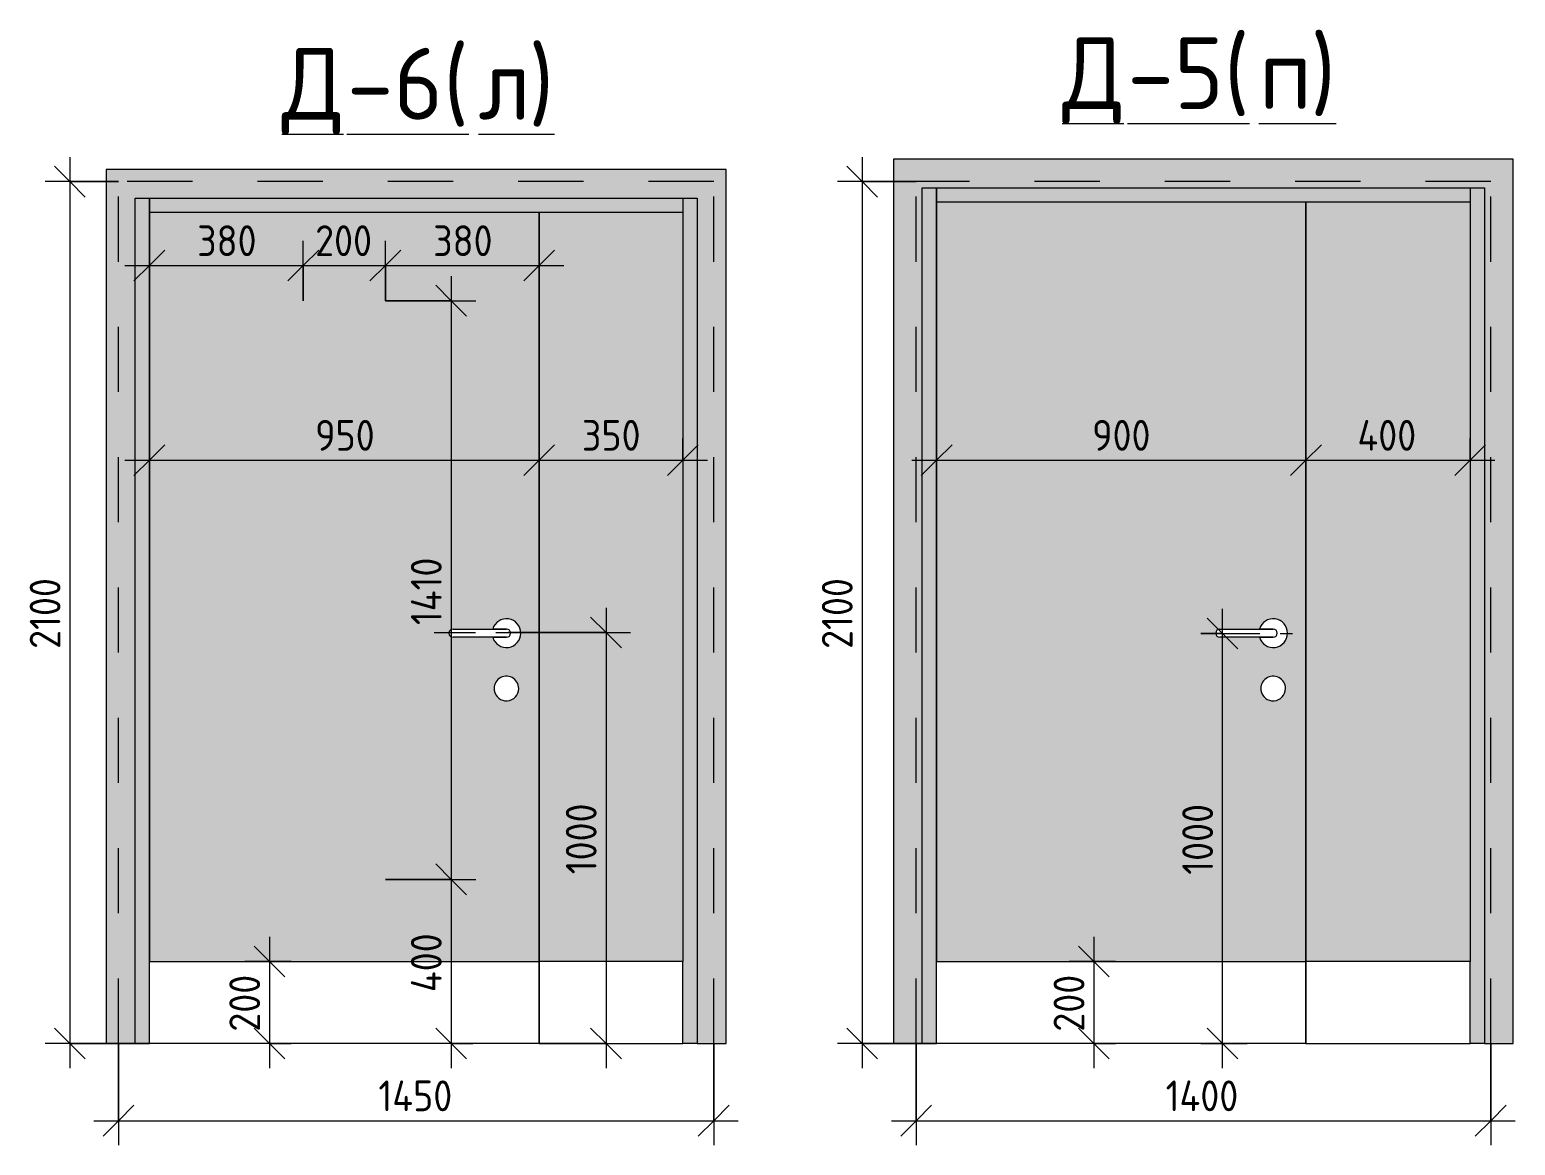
# Model space of a CAD drawing. Header units: millimetres. Extents: x 10994 to 23019, y 8176 to 23645.
# Drawn here: x 19399 to 23019, y 20927 to 23645 of the extents above; entities that cross this region are included whole.
import ezdxf

# ---------------------------------------------------------------- set-up
doc = ezdxf.new("R2010")
doc.units = ezdxf.units.MM
doc.linetypes.add('ADSK_Штрих_ш2 п1', pattern=[150, 100, -50])
doc.linetypes.add('Штрих', pattern=[317.5, 158.75, -158.75])
for name, color, linetype, lineweight in [('A-ANNO-DIMS', 7, 'Continuous', 9), ('A-ANNO-DIMS-50', 7, 'Continuous', 9), ('A-DETL-1', 7, 'ADSK_Штрих_ш2 п1', 9), ('A-DOOR', 7, 'Continuous', 9), ('A-DOOR-1', 7, 'Штрих', 9), ('A-DOOR-FRAM', 7, 'Continuous', 9)]:
    doc.layers.add(name, color=color, linetype=linetype, lineweight=lineweight)
doc.layers.add('G-ANNO-TEXT-1', color=7, linetype='Continuous', lineweight=9, true_color=0x3c3c3c)
doc.styles.add('GOST Common', font='GOST_Common.ttf', dxfattribs={"height": 175})
doc.styles.add('ISOCPEUR', font='isocpeur.ttf', dxfattribs={"width": 0.9, "height": 75})
doc.dimstyles.new('ISO-1_5', dxfattribs={"dimscale": 304.8, "dimtxt": 74.698588, "dimasz": 0.246063, "dimexe": 0.19685, "dimexo": 0, "dimgap": 0, "dimtad": 1, "dimdec": 0, "dimrnd": 10, "dimzin": 0, "dimdsep": 46, "dimtxsty": 'ISOCPEUR', "dimblk1": 'OBLIQUE', "dimblk2": 'OBLIQUE', "dimsah": 1, "dimcen": 0.09, "dimdle": 0.19685, "dimazin": 0, "dimtfac": 1, "dimtdec": 4, "dimtix": 1, "dimtmove": 0, "dimatfit": 3, "dimfxl": 1, "dimtvp": 1, "dimtolj": 1, "dimtzin": 0, "dimarcsym": 2})

# ---------------------------------------------------------------- blocks, each defined once
blk = doc.blocks.new('Family - ___-32314353-_Двери_ 3 этаж 23-33')
at = {"layer": 'A-DOOR'}
h = blk.add_hatch(color=256, dxfattribs=at)
h.paths.add_polyline_path([(8651.1, 21375.1), (9589.3, 21375.1), (9589.3, 23200.1), (8639.3, 23200.1), (8639.3, 21375.1)])
h.paths.add_polyline_path([(9511.5, 22010.2), (9504, 22010.6), (9496.9, 22012.8), (9489.9, 22017.3), (9485.3, 22022.1), (9481.3, 22029.8), (9479.6, 22035.8), (9479.6, 22043.9), (9481.5, 22051.1), (9485.3, 22057.9), (9489.9, 22063), (9496.3, 22067.1), (9503.4, 22069.5), (9511, 22070), (9518.4, 22068.7), (9525.3, 22065.5), (9531.1, 22060.7), (9535.6, 22054.6), (9538.4, 22047.6), (9539.3, 22040.1), (9538.4, 22032.6), (9535.7, 22025.7), (9531.3, 22019.6), (9525.5, 22014.8), (9518.8, 22011.6), (9513.5, 22010.6)])
h.paths.add_polyline_path([(9509.9, 22140.1), (9500.9, 22141.1), (9492.4, 22144.4), (9485.1, 22149.8), (9479.5, 22156.8), (9475.8, 22165.1), (9376.7, 22165.4), (9374.3, 22166.4), (9372.3, 22168), (9370.7, 22170.1), (9369.7, 22172.5), (9369.3, 22175.1), (9369.7, 22177.7), (9370.7, 22180.1), (9372.3, 22182.1), (9374.3, 22183.7), (9376.7, 22184.7), (9379.3, 22185.1), (9475.8, 22185.1), (9479.5, 22193.3), (9485.1, 22200.4), (9492.4, 22205.7), (9500.9, 22209), (9511.9, 22209.8), (9518.8, 22208.8), (9527.1, 22205.2), (9534.3, 22199.6), (9539.7, 22192.4), (9543.2, 22184), (9544.3, 22175.1), (9542.7, 22165.1), (9539.7, 22157.7), (9533.3, 22149.8), (9525.9, 22144.4), (9516.9, 22141.1), (9511.9, 22140.4)])
blk.add_hatch(color=256, dxfattribs=at).paths.add_polyline_path([(9758.3, 21375.1), (9939.3, 21375.1), (9939.3, 23200.1), (9589.3, 23200.1), (9589.3, 21375.1)])
at = {"layer": 'A-DOOR-FRAM'}
for points in [[(8604.3, 21175.1), (8604.3, 23235.1), (9974.3, 23235.1), (9974.3, 21175.1), (10044.3, 21175.1), (10044.3, 23305.1), (8534.3, 23305.1), (8534.3, 21175.1), (8564.3, 21175.1)], [(8639.3, 21175.1), (8639.3, 23235.1), (8604.3, 23235.1), (8604.3, 21175.1)], [(9939.3, 23200.1), (9939.3, 23235.1), (8639.3, 23235.1), (8639.3, 23200.1), (9758.3, 23200.1)], [(9939.3, 21175.1), (9974.3, 21175.1), (9974.3, 23235.1), (9939.3, 23235.1), (9939.3, 21375.1)]]:
    blk.add_hatch(color=256, dxfattribs=at).paths.add_polyline_path(points)
at = {"layer": 'A-DOOR'}
for p, q in [((9589.3, 23200.1), (8639.3, 23200.1)), ((8639.3, 21375.1), (8639.3, 23200.1)), ((9589.3, 23200.1), (9589.3, 21375.1)), ((9939.3, 23200.1), (9589.3, 23200.1)), ((9589.3, 21375.1), (9589.3, 23200.1)), ((9939.3, 23200.1), (9939.3, 21375.1)), ((9379.3, 22185.1), (9509.3, 22185.1)), ((9509.3, 22165.1), (9379.3, 22165.1)), ((9509.3, 22185.1), (9475.8, 22185.1)), ((9475.8, 22165.1), (9509.3, 22165.1)), ((8639.3, 21375.1), (9589.3, 21375.1)), ((8639.3, 21175.1), (8639.3, 21375.1)), ((9589.3, 21175.1), (9589.3, 21375.1)), ((9939.3, 21375.1), (9589.3, 21375.1)), ((9589.3, 21375.1), (9589.3, 21175.1)), ((9939.3, 21175.1), (9939.3, 21375.1)), ((9589.3, 21175.1), (8639.3, 21175.1)), ((9589.3, 21175.1), (9939.3, 21175.1))]:
    blk.add_line(p, q, dxfattribs=at)
for centre, radius, start, end in [((9509.3, 22175.1), 35, 0, 163.3985), ((9379.3, 22175.1), 10, 90, 270), ((9509.3, 22175.1), 35, 196.6015, 0), ((9509.3, 22175.1), 10, 270, 90), ((9509.3, 22175.1), 10, 270, 90), ((9509.3, 22040.1), 30, 0, 188.1699), ((9509.3, 22040.1), 30, 188.1699, 0)]:
    blk.add_arc(centre, radius, start, end, dxfattribs=at)
at = {"layer": 'A-DOOR-1'}
for p, q in [((10014.3, 23275.1), (8564.3, 23275.1)), ((8564.3, 21175.1), (8564.3, 23275.1)), ((10014.3, 23275.1), (8564.3, 23275.1)), ((8564.3, 21175.1), (8564.3, 23275.1)), ((10014.3, 21175.1), (10014.3, 23275.1)), ((10014.3, 21175.1), (10014.3, 23275.1))]:
    blk.add_line(p, q, dxfattribs=at)
at = {"layer": 'A-DOOR-FRAM'}
for p, q in [((10044.3, 23305.1), (8534.3, 23305.1)), ((8534.3, 23305.1), (8534.3, 21175.1)), ((10044.3, 21175.1), (10044.3, 23305.1)), ((8604.3, 21175.1), (8604.3, 23235.1)), ((8604.3, 23235.1), (9974.3, 23235.1)), ((8639.3, 23200.1), (8639.3, 23235.1)), ((8639.3, 23235.1), (8639.3, 21375.1)), ((9939.3, 23235.1), (9939.3, 23200.1)), ((9939.3, 23235.1), (9939.3, 21375.1)), ((9974.3, 23235.1), (9974.3, 21175.1)), ((9939.3, 23200.1), (8639.3, 23200.1)), ((8534.3, 21175.1), (8604.3, 21175.1)), ((8639.3, 21175.1), (8604.3, 21175.1)), ((9974.3, 21175.1), (9939.3, 21175.1)), ((9974.3, 21175.1), (10044.3, 21175.1))]:
    blk.add_line(p, q, dxfattribs=at)
blk = doc.blocks.new('Family - ___-32314435-_Двери_ 3 этаж 23-33')
at = {"layer": 'A-DOOR'}
h = blk.add_hatch(color=256, dxfattribs=at)
h.paths.add_polyline_path([(11457.5, 21375.1), (11457.5, 23225.1), (10557.5, 23225.1), (10557.5, 21375.1), (10865.5, 21375.1)])
h.paths.add_polyline_path([(11379.7, 22010.2), (11372.2, 22010.6), (11365.1, 22012.8), (11358.1, 22017.3), (11353.5, 22022.1), (11349.5, 22029.8), (11347.8, 22035.8), (11347.8, 22043.9), (11349.5, 22050.7), (11353.5, 22057.9), (11358.1, 22063), (11364.5, 22067.1), (11371.6, 22069.5), (11379.2, 22070), (11386.6, 22068.7), (11393.5, 22065.5), (11399.3, 22060.7), (11403.8, 22054.6), (11406.6, 22047.6), (11407.5, 22040.1), (11406.6, 22032.6), (11403.8, 22025.7), (11399.5, 22019.6), (11393.7, 22014.8), (11387, 22011.6), (11381.7, 22010.6)])
h.paths.add_polyline_path([(11378.1, 22140.1), (11369.1, 22141.1), (11360.6, 22144.4), (11353.3, 22149.8), (11347.7, 22156.8), (11344, 22165.1), (11244.9, 22165.4), (11242.5, 22166.4), (11240.4, 22168), (11238.9, 22170.1), (11237.9, 22172.5), (11237.5, 22175.1), (11237.9, 22177.7), (11238.9, 22180.1), (11240.4, 22182.1), (11242.5, 22183.7), (11244.9, 22184.7), (11247.5, 22185.1), (11344, 22185.1), (11347.7, 22193.3), (11353.3, 22200.4), (11360.6, 22205.7), (11369.1, 22209), (11380.1, 22209.8), (11387, 22208.8), (11395.3, 22205.2), (11402.5, 22199.6), (11407.9, 22192.4), (11411.3, 22184), (11412.5, 22175.1), (11410.9, 22165.1), (11407.9, 22157.7), (11401.5, 22149.8), (11394.1, 22144.4), (11385.1, 22141.1), (11380.1, 22140.4)])
blk.add_hatch(color=256, dxfattribs=at).paths.add_polyline_path([(11457.5, 21375.1), (11857.5, 21375.1), (11857.5, 23225.1), (11457.5, 23225.1), (11457.5, 21498.6)])
at = {"layer": 'A-DOOR-FRAM'}
for points in [[(10522.5, 21175.1), (10522.5, 23260.1), (11892.5, 23260.1), (11892.5, 21175.1), (11962.5, 21175.1), (11962.5, 23330.1), (10452.5, 23330.1), (10452.5, 21175.1)], [(10557.5, 21175.1), (10557.5, 23260.1), (10522.5, 23260.1), (10522.5, 21175.1)], [(11857.5, 23225.1), (11857.5, 23260.1), (10557.5, 23260.1), (10557.5, 23225.1), (11457.5, 23225.1)], [(11857.5, 21175.1), (11892.5, 21175.1), (11892.5, 23260.1), (11857.5, 23260.1), (11857.5, 21375.1)]]:
    blk.add_hatch(color=256, dxfattribs=at).paths.add_polyline_path(points)
at = {"layer": 'A-DOOR'}
for p, q in [((11457.5, 23225.1), (10557.5, 23225.1)), ((10557.5, 21375.1), (10557.5, 23225.1)), ((11457.5, 23225.1), (11457.5, 21375.1)), ((11857.5, 23225.1), (11457.5, 23225.1)), ((11457.5, 21375.1), (11457.5, 23225.1)), ((11857.5, 23225.1), (11857.5, 21375.1)), ((11247.5, 22185.1), (11377.5, 22185.1)), ((11377.5, 22165.1), (11247.5, 22165.1)), ((11377.5, 22185.1), (11344, 22185.1)), ((11344, 22165.1), (11377.5, 22165.1)), ((10557.5, 21375.1), (11457.5, 21375.1)), ((10557.5, 21175.1), (10557.5, 21375.1)), ((11457.5, 21175.1), (11457.5, 21375.1)), ((11857.5, 21375.1), (11457.5, 21375.1)), ((11457.5, 21375.1), (11457.5, 21175.1)), ((11857.5, 21175.1), (11857.5, 21375.1)), ((11457.5, 21175.1), (10557.5, 21175.1)), ((11457.5, 21175.1), (11857.5, 21175.1))]:
    blk.add_line(p, q, dxfattribs=at)
for centre, radius, start, end in [((11377.5, 22175.1), 35, 0, 163.3985), ((11247.5, 22175.1), 10, 90, 270), ((11377.5, 22175.1), 35, 196.6015, 0), ((11377.5, 22175.1), 10, 270, 90), ((11377.5, 22175.1), 10, 270, 90), ((11377.5, 22040.1), 30, 0, 188.1699), ((11377.5, 22040.1), 30, 188.1699, 0)]:
    blk.add_arc(centre, radius, start, end, dxfattribs=at)
at = {"layer": 'A-DOOR-1'}
for p, q in [((11907.5, 23275.1), (10507.5, 23275.1)), ((10507.5, 21175.1), (10507.5, 23275.1)), ((11907.5, 23275.1), (10507.5, 23275.1)), ((10507.5, 21175.1), (10507.5, 23275.1)), ((11907.5, 21175.1), (11907.5, 23275.1)), ((11907.5, 21175.1), (11907.5, 23275.1))]:
    blk.add_line(p, q, dxfattribs=at)
at = {"layer": 'A-DOOR-FRAM'}
for p, q in [((11962.5, 23330.1), (10452.5, 23330.1)), ((10452.5, 23330.1), (10452.5, 21175.1)), ((11962.5, 21175.1), (11962.5, 23330.1)), ((10522.5, 21175.1), (10522.5, 23260.1)), ((10522.5, 23260.1), (11892.5, 23260.1)), ((10557.5, 23225.1), (10557.5, 23260.1)), ((10557.5, 23260.1), (10557.5, 21375.1)), ((11857.5, 23260.1), (11857.5, 23225.1)), ((11857.5, 23260.1), (11857.5, 21375.1)), ((11892.5, 23260.1), (11892.5, 21175.1)), ((11857.5, 23225.1), (10557.5, 23225.1)), ((10452.5, 21175.1), (10522.5, 21175.1)), ((10557.5, 21175.1), (10522.5, 21175.1)), ((11892.5, 21175.1), (11857.5, 21175.1)), ((11892.5, 21175.1), (11962.5, 21175.1))]:
    blk.add_line(p, q, dxfattribs=at)
blk = doc.blocks.new('DIMBLOCK27-_Двери_ 3 этаж 23-33')
at = {"layer": 'A-ANNO-DIMS-50'}
for p, q in [((21558.9, 21175.1), (21558.9, 20927.2)), ((21558.9, 20987.2), (21558.9, 21175.1)), ((22958.9, 21175.1), (22958.9, 20927.2)), ((22958.9, 20987.2), (22958.9, 21175.1)), ((21498.9, 20987.2), (23018.9, 20987.2))]:
    blk.add_line(p, q, dxfattribs=at)
at = {"layer": 'A-ANNO-DIMS-50', "lineweight": 20}
for p, q in [((21558.9, 20987.2), (21596.4, 21024.7)), ((22958.9, 20987.2), (22996.4, 21024.7)), ((21558.9, 20987.2), (21521.4, 20949.7)), ((22958.9, 20987.2), (22921.4, 20949.7))]:
    blk.add_line(p, q, dxfattribs=at)
at = {"layer": 'A-ANNO-DIMS-50', "color": 0, "insert": (22166.9, 21085.2), "char_height": 75, "width": 220.648, "attachment_point": 1, "line_spacing_factor": 1.149209, "style": 'ISOCPEUR'}
blk.add_mtext('1400', dxfattribs=at)
blk = doc.blocks.new('_Oblique')
at = {"color": 0, "linetype": 'ByBlock', "lineweight": -2}
blk.add_line((-0.5, -0.5), (0.5, 0.5), dxfattribs=at)
blk = doc.blocks.new('DIMBLOCK28-_Двери_ 3 этаж 23-33')
at = {"layer": 'A-ANNO-DIMS-50'}
for p, q in [((21992, 21435.1), (21992, 21115.1)), ((22045, 21375.1), (21932, 21375.1)), ((21992, 21375.1), (22045, 21375.1)), ((22045, 21175.1), (21932, 21175.1)), ((21992, 21175.1), (22045, 21175.1))]:
    blk.add_line(p, q, dxfattribs=at)
at = {"layer": 'A-ANNO-DIMS-50', "lineweight": 20}
for p, q in [((21992, 21375.1), (21954.5, 21412.6)), ((21992, 21375.1), (22029.5, 21337.6)), ((21992, 21175.1), (21954.5, 21212.6)), ((21992, 21175.1), (22029.5, 21137.6))]:
    blk.add_line(p, q, dxfattribs=at)
at = {"layer": 'A-ANNO-DIMS-50', "color": 0, "insert": (21894, 21204), "char_height": 75, "width": 170.658, "attachment_point": 1, "rotation": 90, "line_spacing_factor": 1.149209, "style": 'ISOCPEUR'}
blk.add_mtext('200', dxfattribs=at)
blk = doc.blocks.new('DIMBLOCK29-_Двери_ 3 этаж 23-33')
at = {"layer": 'A-ANNO-DIMS-50', "lineweight": 20}
for p, q in [((21427.3, 23275.1), (21389.8, 23312.6)), ((21427.3, 23275.1), (21464.8, 23237.6)), ((21427.3, 21175.1), (21389.8, 21212.6)), ((21427.3, 21175.1), (21464.8, 21137.6))]:
    blk.add_line(p, q, dxfattribs=at)
at = {"layer": 'A-ANNO-DIMS-50'}
for p, q in [((21427.3, 23335.1), (21427.3, 21115.1)), ((21558.9, 23275.1), (21367.3, 23275.1)), ((21427.3, 23275.1), (21558.9, 23275.1)), ((21608.9, 21175.1), (21367.3, 21175.1)), ((21427.3, 21175.1), (21608.9, 21175.1))]:
    blk.add_line(p, q, dxfattribs=at)
at = {"layer": 'A-ANNO-DIMS-50', "color": 0, "insert": (21329.3, 22136.7), "char_height": 75, "width": 212.029, "attachment_point": 1, "rotation": 90, "line_spacing_factor": 1.149209, "style": 'ISOCPEUR'}
blk.add_mtext('2100', dxfattribs=at)
blk = doc.blocks.new('DIMBLOCK30-_Двери_ 3 этаж 23-33')
at = {"layer": 'A-ANNO-DIMS-50'}
for p, q in [((21608.9, 22649.5), (21608.9, 22536.5)), ((21608.9, 22596.5), (21608.9, 22649.5)), ((22508.9, 22649.5), (22508.9, 22536.5)), ((22508.9, 22596.5), (22508.9, 22649.5)), ((21548.9, 22596.5), (22508.9, 22596.5))]:
    blk.add_line(p, q, dxfattribs=at)
at = {"layer": 'A-ANNO-DIMS-50', "lineweight": 20}
for p, q in [((21608.9, 22596.5), (21646.4, 22634)), ((22508.9, 22596.5), (22546.4, 22634)), ((21608.9, 22596.5), (21571.4, 22559)), ((22508.9, 22596.5), (22471.4, 22559))]:
    blk.add_line(p, q, dxfattribs=at)
at = {"layer": 'A-ANNO-DIMS-50', "color": 0, "insert": (21987.8, 22694.5), "char_height": 75, "width": 170.658, "attachment_point": 1, "line_spacing_factor": 1.149209, "style": 'ISOCPEUR'}
blk.add_mtext('900', dxfattribs=at)
blk = doc.blocks.new('DIMBLOCK31-_Двери_ 3 этаж 23-33')
at = {"layer": 'A-ANNO-DIMS-50'}
for p, q in [((22508.9, 22649.5), (22508.9, 22536.5)), ((22508.9, 22596.5), (22508.9, 22649.5)), ((22908.9, 22649.5), (22908.9, 22536.5)), ((22908.9, 22596.5), (22908.9, 22649.5)), ((22508.9, 22596.5), (22968.9, 22596.5))]:
    blk.add_line(p, q, dxfattribs=at)
at = {"layer": 'A-ANNO-DIMS-50', "lineweight": 20}
for p, q in [((22508.9, 22596.5), (22546.4, 22634)), ((22908.9, 22596.5), (22946.4, 22634)), ((22508.9, 22596.5), (22471.4, 22559)), ((22908.9, 22596.5), (22871.4, 22559))]:
    blk.add_line(p, q, dxfattribs=at)
at = {"layer": 'A-ANNO-DIMS-50', "color": 0, "insert": (22634.2, 22694.5), "char_height": 75, "width": 179.277, "attachment_point": 1, "line_spacing_factor": 1.149209, "style": 'ISOCPEUR'}
blk.add_mtext('400', dxfattribs=at)
blk = doc.blocks.new('DIMBLOCK32-_Двери_ 3 этаж 23-33')
at = {"layer": 'A-ANNO-DIMS-50'}
for p, q in [((22305.4, 21115.1), (22305.4, 22234.4)), ((22252.3, 22174.4), (22365.4, 22174.4)), ((22305.4, 22174.4), (22252.3, 22174.4)), ((22252.3, 21175.1), (22365.4, 21175.1)), ((22305.4, 21175.1), (22252.3, 21175.1))]:
    blk.add_line(p, q, dxfattribs=at)
at = {"layer": 'A-ANNO-DIMS-50', "lineweight": 20}
for p, q in [((22305.4, 22174.4), (22267.9, 22211.9)), ((22305.4, 22174.4), (22342.9, 22136.9)), ((22305.4, 21175.1), (22267.9, 21212.6)), ((22305.4, 21175.1), (22342.9, 21137.6))]:
    blk.add_line(p, q, dxfattribs=at)
at = {"layer": 'A-ANNO-DIMS-50', "color": 0, "insert": (22207.4, 21586.4), "char_height": 75, "width": 212.029, "attachment_point": 1, "rotation": 90, "line_spacing_factor": 1.149209, "style": 'ISOCPEUR'}
blk.add_mtext('1000', dxfattribs=at)
blk = doc.blocks.new('DIMBLOCK61-_Двери_ 3 этаж 23-33')
at = {"layer": 'A-ANNO-DIMS-50'}
for p, q in [((19615.7, 21175.1), (19615.7, 20927.2)), ((19615.7, 20987.2), (19615.7, 21175.1)), ((21065.7, 21175.1), (21065.7, 20927.2)), ((21065.7, 20987.2), (21065.7, 21175.1)), ((19555.7, 20987.2), (21125.7, 20987.2))]:
    blk.add_line(p, q, dxfattribs=at)
at = {"layer": 'A-ANNO-DIMS-50', "lineweight": 20}
for p, q in [((19615.7, 20987.2), (19653.2, 21024.7)), ((21065.7, 20987.2), (21103.2, 21024.7)), ((19615.7, 20987.2), (19578.2, 20949.7)), ((21065.7, 20987.2), (21028.2, 20949.7))]:
    blk.add_line(p, q, dxfattribs=at)
at = {"layer": 'A-ANNO-DIMS-50', "color": 0, "insert": (20248.7, 21085.2), "char_height": 75, "width": 220.648, "attachment_point": 1, "line_spacing_factor": 1.149209, "style": 'ISOCPEUR'}
blk.add_mtext('1450', dxfattribs=at)
blk = doc.blocks.new('DIMBLOCK62-_Двери_ 3 этаж 23-33')
at = {"layer": 'A-ANNO-DIMS-50'}
for p, q in [((19690.7, 22649.5), (19690.7, 22536.5)), ((19690.7, 22596.5), (19690.7, 22649.5)), ((20640.7, 21375.1), (20640.7, 22656.5)), ((19630.7, 22596.5), (20640.7, 22596.5)), ((20640.7, 22596.5), (20640.7, 21375.1))]:
    blk.add_line(p, q, dxfattribs=at)
at = {"layer": 'A-ANNO-DIMS-50', "lineweight": 20}
for p, q in [((19690.7, 22596.5), (19728.2, 22634)), ((20640.7, 22596.5), (20678.2, 22634)), ((19690.7, 22596.5), (19653.2, 22559)), ((20640.7, 22596.5), (20603.2, 22559))]:
    blk.add_line(p, q, dxfattribs=at)
at = {"layer": 'A-ANNO-DIMS-50', "color": 0, "insert": (20094.6, 22694.5), "char_height": 75, "width": 170.658, "attachment_point": 1, "line_spacing_factor": 1.149209, "style": 'ISOCPEUR'}
blk.add_mtext('950', dxfattribs=at)
blk = doc.blocks.new('DIMBLOCK63-_Двери_ 3 этаж 23-33')
at = {"layer": 'A-ANNO-DIMS-50'}
for p, q in [((20640.7, 21375.1), (20640.7, 22656.5)), ((20990.7, 22649.5), (20990.7, 22536.5)), ((20990.7, 22596.5), (20990.7, 22649.5)), ((20640.7, 22596.5), (21050.7, 22596.5)), ((20640.7, 22596.5), (20640.7, 21375.1))]:
    blk.add_line(p, q, dxfattribs=at)
at = {"layer": 'A-ANNO-DIMS-50', "lineweight": 20}
for p, q in [((20640.7, 22596.5), (20678.2, 22634)), ((20990.7, 22596.5), (21028.2, 22634)), ((20640.7, 22596.5), (20603.2, 22559)), ((20990.7, 22596.5), (20953.2, 22559))]:
    blk.add_line(p, q, dxfattribs=at)
at = {"layer": 'A-ANNO-DIMS-50', "color": 0, "insert": (20744.6, 22694.5), "char_height": 75, "width": 170.658, "attachment_point": 1, "line_spacing_factor": 1.149209, "style": 'ISOCPEUR'}
blk.add_mtext('350', dxfattribs=at)
blk = doc.blocks.new('DIMBLOCK64-_Двери_ 3 этаж 23-33')
at = {"layer": 'A-ANNO-DIMS-50'}
for p, q in [((19983.5, 21435.1), (19983.5, 21115.1)), ((20036.5, 21375.1), (19923.5, 21375.1)), ((19983.5, 21375.1), (20036.5, 21375.1)), ((20036.5, 21175.1), (19923.5, 21175.1)), ((19983.5, 21175.1), (20036.5, 21175.1))]:
    blk.add_line(p, q, dxfattribs=at)
at = {"layer": 'A-ANNO-DIMS-50', "lineweight": 20}
for p, q in [((19983.5, 21375.1), (19946, 21412.6)), ((19983.5, 21375.1), (20021, 21337.6)), ((19983.5, 21175.1), (19946, 21212.6)), ((19983.5, 21175.1), (20021, 21137.6))]:
    blk.add_line(p, q, dxfattribs=at)
at = {"layer": 'A-ANNO-DIMS-50', "color": 0, "insert": (19885.5, 21204), "char_height": 75, "width": 170.658, "attachment_point": 1, "rotation": 90, "line_spacing_factor": 1.149209, "style": 'ISOCPEUR'}
blk.add_mtext('200', dxfattribs=at)
blk = doc.blocks.new('DIMBLOCK65-_Двери_ 3 этаж 23-33')
at = {"layer": 'A-ANNO-DIMS-50', "lineweight": 20}
for p, q in [((19497.1, 23275.1), (19459.6, 23312.6)), ((19497.1, 23275.1), (19534.6, 23237.6)), ((19497.1, 21175.1), (19459.6, 21212.6)), ((19497.1, 21175.1), (19534.6, 21137.6))]:
    blk.add_line(p, q, dxfattribs=at)
at = {"layer": 'A-ANNO-DIMS-50'}
for p, q in [((19497.1, 23335.1), (19497.1, 21115.1)), ((19615.7, 23275.1), (19437.1, 23275.1)), ((19497.1, 23275.1), (19615.7, 23275.1)), ((19690.7, 21175.1), (19437.1, 21175.1)), ((19497.1, 21175.1), (19690.7, 21175.1))]:
    blk.add_line(p, q, dxfattribs=at)
at = {"layer": 'A-ANNO-DIMS-50', "color": 0, "insert": (19399.1, 22136.7), "char_height": 75, "width": 212.029, "attachment_point": 1, "rotation": 90, "line_spacing_factor": 1.149209, "style": 'ISOCPEUR'}
blk.add_mtext('2100', dxfattribs=at)
blk = doc.blocks.new('DIMBLOCK66-_Двери_ 3 этаж 23-33')
at = {"layer": 'A-ANNO-DIMS-50'}
for p, q in [((20803.4, 22236.5), (20803.4, 21115.1)), ((20565, 22176.5), (20863.4, 22176.5)), ((20803.4, 22176.5), (20565, 22176.5)), ((20640.7, 21175.1), (20863.4, 21175.1)), ((20803.4, 21175.1), (20640.7, 21175.1))]:
    blk.add_line(p, q, dxfattribs=at)
at = {"layer": 'A-ANNO-DIMS-50', "lineweight": 20}
for p, q in [((20803.4, 22176.5), (20765.9, 22214)), ((20803.4, 22176.5), (20840.9, 22139)), ((20803.4, 21175.1), (20765.9, 21212.6)), ((20803.4, 21175.1), (20840.9, 21137.6))]:
    blk.add_line(p, q, dxfattribs=at)
at = {"layer": 'A-ANNO-DIMS-50', "color": 0, "insert": (20705.4, 21587.5), "char_height": 75, "width": 212.029, "attachment_point": 1, "rotation": 90, "line_spacing_factor": 1.149209, "style": 'ISOCPEUR'}
blk.add_mtext('1000', dxfattribs=at)
blk = doc.blocks.new('DIMBLOCK88-_Двери_ 3 этаж 23-33')
at = {"layer": 'A-ANNO-DIMS-50', "lineweight": 20}
for p, q in [((20425.9, 22985.1), (20388.4, 23022.6)), ((20425.9, 22985.1), (20463.4, 22947.6)), ((20425.9, 21575.1), (20388.4, 21612.6)), ((20425.9, 21575.1), (20463.4, 21537.6))]:
    blk.add_line(p, q, dxfattribs=at)
at = {"layer": 'A-ANNO-DIMS-50'}
for p, q in [((20425.9, 23045.1), (20425.9, 21575.1)), ((20265.7, 22985.1), (20485.9, 22985.1)), ((20425.9, 22985.1), (20265.7, 22985.1)), ((20265.7, 21575.1), (20485.9, 21575.1)), ((20425.9, 21575.1), (20265.7, 21575.1))]:
    blk.add_line(p, q, dxfattribs=at)
at = {"layer": 'A-ANNO-DIMS-50', "color": 0, "insert": (20327.9, 22194.6), "char_height": 75, "width": 205.134, "attachment_point": 1, "rotation": 90, "line_spacing_factor": 1.149209, "style": 'ISOCPEUR'}
blk.add_mtext('1410', dxfattribs=at)
blk = doc.blocks.new('DIMBLOCK89-_Двери_ 3 этаж 23-33')
at = {"layer": 'A-ANNO-DIMS-50', "lineweight": 20}
for p, q in [((20425.9, 21575.1), (20388.4, 21612.6)), ((20425.9, 21575.1), (20463.4, 21537.6)), ((20425.9, 21175.1), (20388.4, 21212.6)), ((20425.9, 21175.1), (20463.4, 21137.6))]:
    blk.add_line(p, q, dxfattribs=at)
at = {"layer": 'A-ANNO-DIMS-50'}
for p, q in [((20265.7, 21575.1), (20485.9, 21575.1)), ((20425.9, 21575.1), (20265.7, 21575.1)), ((20425.9, 21575.1), (20425.9, 21115.1)), ((20478.9, 21175.1), (20365.9, 21175.1)), ((20425.9, 21175.1), (20478.9, 21175.1))]:
    blk.add_line(p, q, dxfattribs=at)
at = {"layer": 'A-ANNO-DIMS-50', "color": 0, "insert": (20327.9, 21300.4), "char_height": 75, "width": 179.277, "attachment_point": 1, "rotation": 90, "line_spacing_factor": 1.149209, "style": 'ISOCPEUR'}
blk.add_mtext('400', dxfattribs=at)
blk = doc.blocks.new('DIMBLOCK90-_Двери_ 3 этаж 23-33')
at = {"layer": 'A-ANNO-DIMS-50'}
for p, q in [((20065.7, 22985.1), (20065.7, 23130.7)), ((19690.7, 23123.7), (19690.7, 23010.7)), ((19690.7, 23070.7), (19690.7, 23123.7)), ((19630.7, 23070.7), (20065.7, 23070.7)), ((20065.7, 23070.7), (20065.7, 22985.1))]:
    blk.add_line(p, q, dxfattribs=at)
at = {"layer": 'A-ANNO-DIMS-50', "lineweight": 20}
for p, q in [((19690.7, 23070.7), (19728.2, 23108.2)), ((20065.7, 23070.7), (20103.2, 23108.2)), ((19690.7, 23070.7), (19653.2, 23033.2)), ((20065.7, 23070.7), (20028.2, 23033.2))]:
    blk.add_line(p, q, dxfattribs=at)
at = {"layer": 'A-ANNO-DIMS-50', "color": 0, "insert": (19807.1, 23168.7), "char_height": 75, "width": 170.658, "attachment_point": 1, "line_spacing_factor": 1.149209, "style": 'ISOCPEUR'}
blk.add_mtext('380', dxfattribs=at)
blk = doc.blocks.new('DIMBLOCK91-_Двери_ 3 этаж 23-33')
at = {"layer": 'A-ANNO-DIMS-50'}
for p, q in [((20065.7, 22985.1), (20065.7, 23130.7)), ((20265.7, 22985.1), (20265.7, 23130.7)), ((20065.7, 23070.7), (20265.7, 23070.7)), ((20065.7, 23070.7), (20065.7, 22985.1)), ((20265.7, 23070.7), (20265.7, 22985.1))]:
    blk.add_line(p, q, dxfattribs=at)
at = {"layer": 'A-ANNO-DIMS-50', "lineweight": 20}
for p, q in [((20065.7, 23070.7), (20103.2, 23108.2)), ((20265.7, 23070.7), (20303.2, 23108.2)), ((20065.7, 23070.7), (20028.2, 23033.2)), ((20265.7, 23070.7), (20228.2, 23033.2))]:
    blk.add_line(p, q, dxfattribs=at)
at = {"layer": 'A-ANNO-DIMS-50', "color": 0, "insert": (20094.6, 23168.7), "char_height": 75, "width": 170.658, "attachment_point": 1, "line_spacing_factor": 1.149209, "style": 'ISOCPEUR'}
blk.add_mtext('200', dxfattribs=at)
blk = doc.blocks.new('DIMBLOCK92-_Двери_ 3 этаж 23-33')
at = {"layer": 'A-ANNO-DIMS-50'}
for p, q in [((20265.7, 22985.1), (20265.7, 23130.7)), ((20640.7, 23123.7), (20640.7, 23010.7)), ((20640.7, 23070.7), (20640.7, 23123.7)), ((20265.7, 23070.7), (20700.7, 23070.7)), ((20265.7, 23070.7), (20265.7, 22985.1))]:
    blk.add_line(p, q, dxfattribs=at)
at = {"layer": 'A-ANNO-DIMS-50', "lineweight": 20}
for p, q in [((20265.7, 23070.7), (20303.2, 23108.2)), ((20640.7, 23070.7), (20678.2, 23108.2)), ((20265.7, 23070.7), (20228.2, 23033.2)), ((20640.7, 23070.7), (20603.2, 23033.2))]:
    blk.add_line(p, q, dxfattribs=at)
at = {"layer": 'A-ANNO-DIMS-50', "color": 0, "insert": (20382.1, 23168.7), "char_height": 75, "width": 170.658, "attachment_point": 1, "line_spacing_factor": 1.149209, "style": 'ISOCPEUR'}
blk.add_mtext('380', dxfattribs=at)

msp = doc.modelspace()

# ---------------------------------------------------------------- linework, layer by layer
at = {"layer": 'A-DETL-1'}
for p, q in [((20385, 22176.5), (20565, 22176.5)), ((22296.1, 22174.4), (22476.1, 22174.4))]:
    msp.add_line(p, q, dxfattribs=at)

# ---------------------------------------------------------------- block references
at = {"layer": 'A-DOOR'}
for name in ['Family - ___-32314435-_Двери_ 3 этаж 23-33', 'Family - ___-32314353-_Двери_ 3 этаж 23-33']:
    msp.add_blockref(name, (11051.4, 0), dxfattribs=at)

# ---------------------------------------------------------------- texts
at = {"layer": 'G-ANNO-TEXT-1', "char_height": 175, "attachment_point": 1, "style": 'GOST Common'}
for s, insert, width in [('\\L-5(', (22073.6, 23627), 388.818), ('\\L\\fGOST Common|b0|i0|c204|p34|;\\L)', (22520.1, 23627), 84.177), ('\\L\\fGOST Common|b0|i0|c204|p34|;\\LД', (20013.2, 23601.2), 192.405), ('\\L-6(', (20171.9, 23601.2), 388.818), ('\\L\\fGOST Common|b0|i0|c204|p34|;\\L)', (20615.1, 23601.2), 84.177), ('\\L\\fGOST Common|b0|i0|c204|p34|;\\LД', (21914.9, 23627), 192.405), ('\\L\\fGOST Common|b0|i0|c204|p34|;\\Lп', (22394.4, 23627), 152.321), ('\\L\\fGOST Common|b0|i0|c204|p34|;\\Lл', (20492.7, 23601.2), 148.312)]:
    msp.add_mtext(s, dxfattribs=dict(at, insert=insert, width=width))

# ---------------------------------------------------------------- dimensions: what is measured, and where the dimension line sits
at = {"layer": 'A-ANNO-DIMS'}
for base, p1, p2, override, picture, middle in [((19497.1, 21175.1), (19615.7, 23275.1), (19690.7, 21175.1), {"dimpost": '<>', "dimfxl": 2101.338859}, 'DIMBLOCK65-_Двери_ 3 этаж 23-33', (19459.6, 22225.1)), ((21427.3, 21175.1), (21558.9, 23275.1), (21608.9, 21175.1), {"dimpost": '<>', "dimfxl": 2100.595154}, 'DIMBLOCK29-_Двери_ 3 этаж 23-33', (21389.8, 22225.1)), ((20425.9, 21575.1), (20265.7, 22985.1), (20265.7, 21575.1), {"dimpost": '<>', "dimfxl": 1410}, 'DIMBLOCK88-_Двери_ 3 этаж 23-33', (20388.4, 22280.1)), ((20803.4, 21175.1), (20565, 22176.5), (20640.7, 21175.1), {"dimpost": '<>', "dimfxl": 1004.316837}, 'DIMBLOCK66-_Двери_ 3 этаж 23-33', (20765.9, 21675.8)), ((22305.4, 22174.4), (22252.3, 21175.1), (22252.3, 22174.4), {"dimpost": '<>', "dimfxl": 999.304189}, 'DIMBLOCK32-_Двери_ 3 этаж 23-33', (22267.9, 21674.7)), ((20425.9, 21175.1), (20265.7, 21575.1), (20478.9, 21175.1), {"dimpost": '<>', "dimfxl": 453.269806}, 'DIMBLOCK89-_Двери_ 3 этаж 23-33', (20388.4, 21375.1)), ((19983.5, 21175.1), (20036.5, 21375.1), (20036.5, 21175.1), {"dimpost": '<>', "dimfxl": 200}, 'DIMBLOCK64-_Двери_ 3 этаж 23-33', (19946, 21275.1)), ((21992, 21175.1), (22045, 21375.1), (22045, 21175.1), {"dimpost": '<>', "dimfxl": 200}, 'DIMBLOCK28-_Двери_ 3 этаж 23-33', (21954.5, 21275.1))]:
    dim = msp.add_linear_dim(base=base, p1=p1, p2=p2, angle=90, dimstyle='ISO-1_5', override=override, dxfattribs=at)
    dim.commit()
    dim.dimension.update_dxf_attribs({"geometry": picture, "text_midpoint": middle})
for base, p1, p2, override, picture, middle in [((20065.7, 23070.7), (19690.7, 23123.7), (20065.7, 22985.1), {"dimpost": '<>', "dimfxl": 399.807042}, 'DIMBLOCK90-_Двери_ 3 этаж 23-33', (19878.2, 23108.2)), ((20265.7, 23070.7), (20065.7, 22985.1), (20265.7, 22985.1), {"dimpost": '<>', "dimfxl": 200}, 'DIMBLOCK91-_Двери_ 3 этаж 23-33', (20165.7, 23108.2)), ((20640.7, 23070.7), (20265.7, 22985.1), (20640.7, 23123.7), {"dimpost": '<>', "dimfxl": 399.807042}, 'DIMBLOCK92-_Двери_ 3 этаж 23-33', (20453.2, 23108.2)), ((20640.7, 22596.5), (19690.7, 22649.5), (20640.7, 21375.1), {"dimpost": '<>', "dimfxl": 1589.577564}, 'DIMBLOCK62-_Двери_ 3 этаж 23-33', (20165.7, 22634)), ((20990.7, 22596.5), (20640.7, 21375.1), (20990.7, 22649.5), {"dimpost": '<>', "dimfxl": 1321.649284}, 'DIMBLOCK63-_Двери_ 3 этаж 23-33', (20815.7, 22634)), ((22508.9, 22596.5), (21608.9, 22649.5), (22508.9, 22649.5), {"dimpost": '<>', "dimfxl": 900}, 'DIMBLOCK30-_Двери_ 3 этаж 23-33', (22058.9, 22634)), ((22908.9, 22596.5), (22508.9, 22649.5), (22908.9, 22649.5), {"dimpost": '<>', "dimfxl": 400}, 'DIMBLOCK31-_Двери_ 3 этаж 23-33', (22708.9, 22634)), ((21065.7, 20987.2), (19615.7, 21175.1), (21065.7, 21175.1), {"dimpost": '<>', "dimfxl": 1450}, 'DIMBLOCK61-_Двери_ 3 этаж 23-33', (20340.7, 21024.7)), ((22958.9, 20987.2), (21558.9, 21175.1), (22958.9, 21175.1), {"dimpost": '<>', "dimfxl": 1400}, 'DIMBLOCK27-_Двери_ 3 этаж 23-33', (22258.9, 21024.7))]:
    dim = msp.add_linear_dim(base=base, p1=p1, p2=p2, dimstyle='ISO-1_5', override=override, dxfattribs=at)
    dim.commit()
    dim.dimension.update_dxf_attribs({"geometry": picture, "text_midpoint": middle})

doc.saveas('drawing.dxf')
